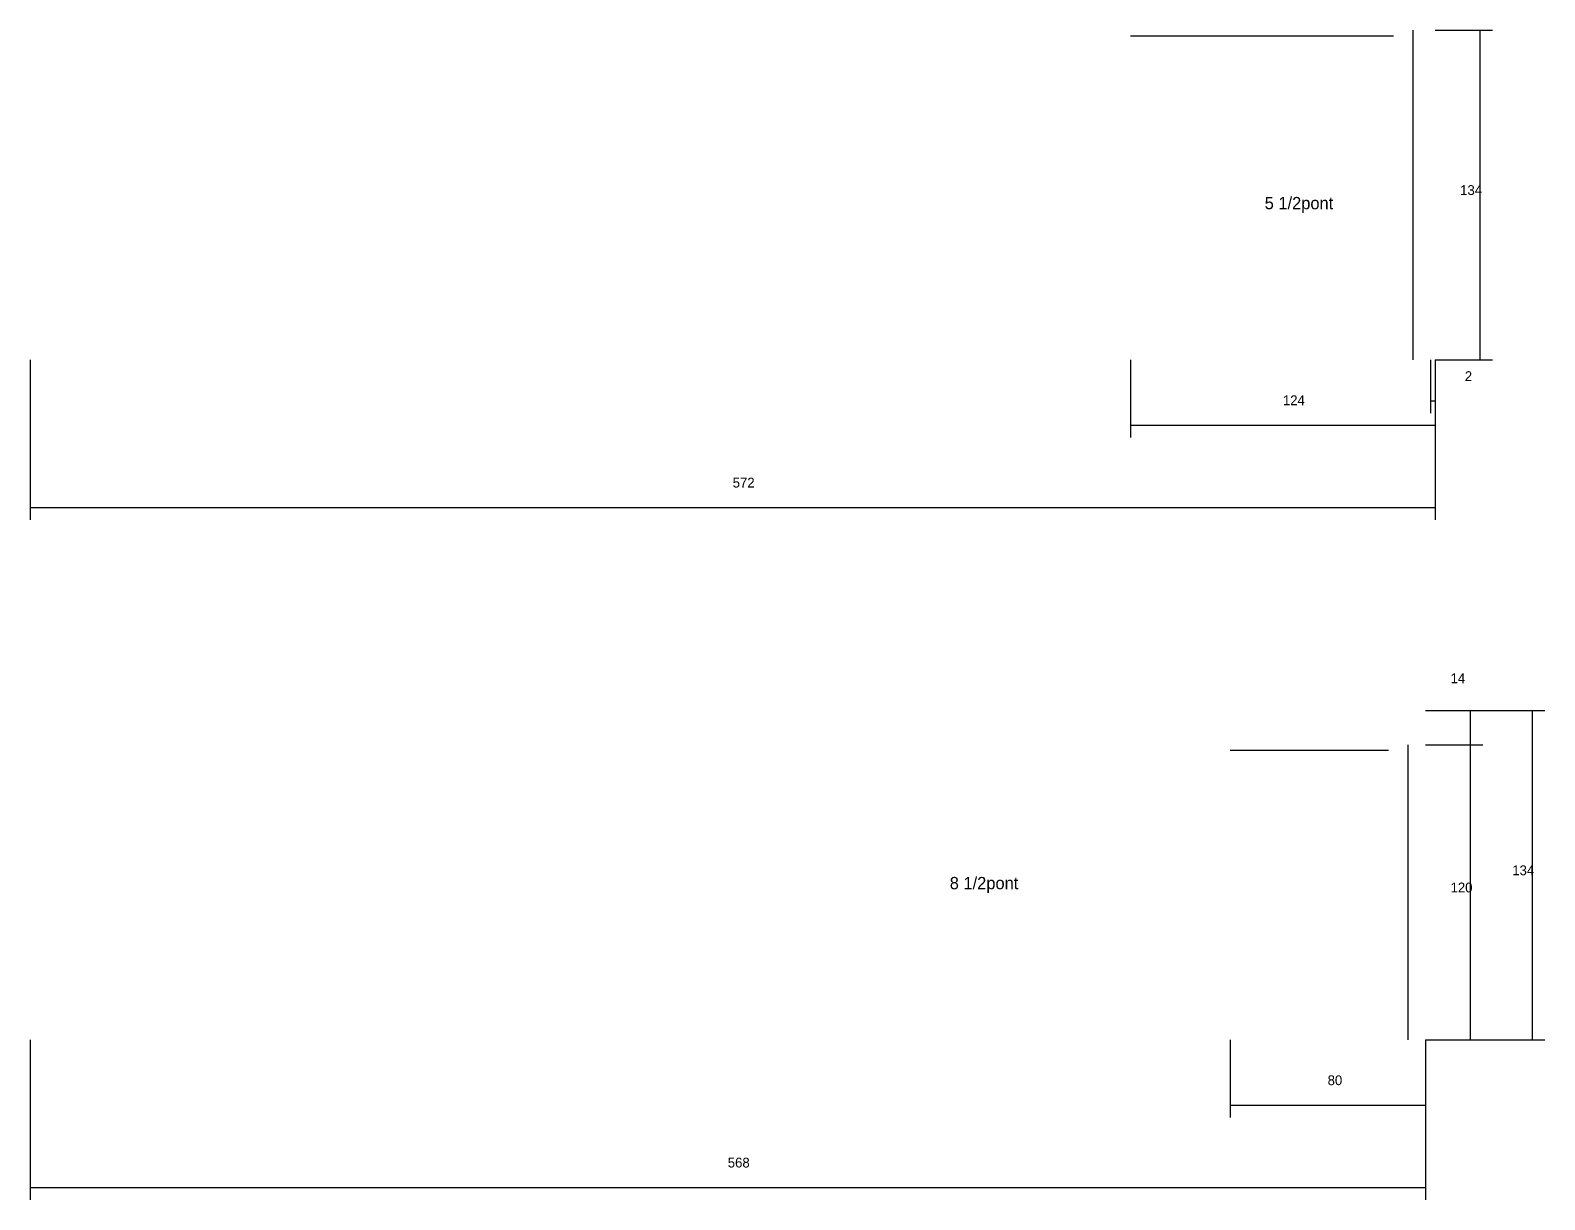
# Model space of a CAD drawing. Header units: metres. Extents: x 6475 to 8841, y 7871 to 9160.
# Drawn here: x 6475 to 7091, y 8673 to 9148 of the extents above; entities that cross this region are included whole.
import ezdxf

# ---------------------------------------------------------------- set-up
doc = ezdxf.new("R2010")
doc.units = ezdxf.units.M
for name, color, linetype in [('COTA', 4, 'Continuous'), ('Cota Seção (2x)', 4, 'Continuous'), ('NOMENCLATURA', 7, 'Continuous'), ('SARR_2.2x7', 40, 'Continuous')]:
    doc.layers.add(name, color=color, linetype=linetype)

msp = doc.modelspace()

# ---------------------------------------------------------------- linework, layer by layer
at = {"layer": 'COTA'}
for p, q in [((6474.7, 9014.5), (6474.7, 8949.4)), ((6922.2, 9014.5), (6922.2, 8982.9)), ((7044.2, 9014.5), (7044.2, 8992.8)), ((7046.2, 9014.5), (7046.2, 8982.9)), ((7046.2, 9014.5), (7046.2, 8949.4)), ((7046.2, 9014.5), (7046.2, 8992.8)), ((7044.2, 8997.8), (7046.2, 8997.8)), ((6922.2, 8987.9), (7046.2, 8987.9)), ((6474.7, 8954.4), (7046.2, 8954.4)), ((6474.7, 8737.8), (6474.7, 8672.8)), ((6962.7, 8737.8), (6962.7, 8706.3)), ((7042.2, 8737.8), (7042.2, 8706.3)), ((7042.2, 8737.8), (7042.2, 8672.8)), ((6962.7, 8711.3), (7042.2, 8711.3)), ((6474.7, 8677.8), (7042.2, 8677.8))]:
    msp.add_line(p, q, dxfattribs=at)
at = {"layer": 'Cota Seção (2x)'}
for p, q in [((7046.2, 9148.5), (7069.5, 9148.5)), ((7064.5, 9014.5), (7064.5, 9148.5)), ((7046.2, 9014.5), (7069.5, 9014.5)), ((7042.2, 8871.8), (7065.5, 8871.8)), ((7042.2, 8871.8), (7090.7, 8871.8)), ((7060.5, 8857.8), (7060.5, 8871.8)), ((7085.7, 8737.8), (7085.7, 8871.8)), ((7042.2, 8857.8), (7065.5, 8857.8)), ((7042.2, 8857.8), (7065.5, 8857.8)), ((7060.5, 8737.8), (7060.5, 8857.8)), ((7042.2, 8737.8), (7065.5, 8737.8)), ((7042.2, 8737.8), (7090.7, 8737.8))]:
    msp.add_line(p, q, dxfattribs=at)
at = {"layer": 'SARR_2.2x7'}
for p, q in [((7037.2, 9014.5), (7037.2, 9148.5)), ((6922.2, 9146.3), (7029.2, 9146.3)), ((6962.7, 8855.6), (7027.2, 8855.6)), ((7035.2, 8737.8), (7035.2, 8857.8))]:
    msp.add_line(p, q, dxfattribs=at)

# ---------------------------------------------------------------- texts
at = {"layer": 'COTA'}
for s, p in [('2', (7058.2, 9005.8)), ('124', (6984.2, 8996)), ('572', (6760.4, 8962.5)), ('80', (7002.4, 8719.4)), ('568', (6758.4, 8685.9))]:
    msp.add_text(s, height=4, dxfattribs=at).set_placement(p)
at = {"layer": 'Cota Seção (2x)'}
for s, p in [('134', (7056.3, 9081.5)), ('14', (7052.4, 8882.9)), ('134', (7077.5, 8804.8)), ('120', (7052.4, 8797.8))]:
    msp.add_text(s, height=4, dxfattribs=at).set_placement(p)
at = {"layer": 'NOMENCLATURA'}
for s, p in [('5 1/2pont', (6976.8, 9075.7)), ('8 1/2pont', (6848.7, 8799.1))]:
    msp.add_text(s, height=5, dxfattribs=at).set_placement(p)

doc.saveas('drawing.dxf')
